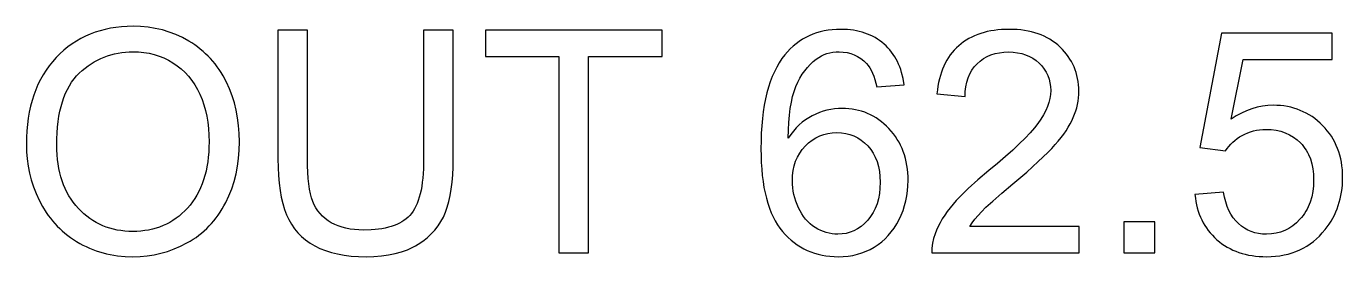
# Paper-space layout '01_三视图' of a CAD drawing. Header units: millimetres. Extents: x 8 to 451, y 8 to 289.
# Drawn here: x 157.86 to 164.14, y 164.45 to 165.55 of the extents above; entities that cross this region are included whole.
import ezdxf

# ---------------------------------------------------------------- set-up
doc = ezdxf.new("R2010")
doc.units = ezdxf.units.MM
doc.layers.add('VISIBLE', color=7, linetype='CONTINUOUS', lineweight=25)

psp = doc.layouts.new('01_三视图')

# ---------------------------------------------------------------- linework, layer by layer
at = {"layer": 'VISIBLE'}
for points in [[(158.2123, 165.5289), (158.1884, 165.5213)], [(158.2369, 165.5354), (158.2123, 165.5289)], [(158.2621, 165.5406), (158.2369, 165.5354)], [(158.2879, 165.5447), (158.2621, 165.5406)], [(158.3144, 165.5477), (158.2879, 165.5447)], [(158.3415, 165.5494), (158.3144, 165.5477)], [(158.3693, 165.55), (158.3415, 165.5494)], [(158.4056, 165.5489), (158.3693, 165.55)], [(158.4411, 165.5456), (158.4056, 165.5489)], [(158.4756, 165.5401), (158.4411, 165.5456)], [(158.5092, 165.5324), (158.4756, 165.5401)], [(158.5419, 165.5225), (158.5092, 165.5324)], [(159.0603, 165.5311), (159.0603, 164.917)], [(159.201, 165.5311), (159.0603, 165.5311)], [(159.201, 164.9177), (159.201, 165.5311)], [(159.7557, 165.5311), (159.7557, 164.9177)], [(159.8964, 165.5311), (159.7557, 165.5311)], [(159.8964, 164.917), (159.8964, 165.5311)], [(160.0508, 165.5311), (160.0508, 165.4057)], [(160.8934, 165.5311), (160.0508, 165.5311)], [(160.8934, 165.4057), (160.8934, 165.5311)], [(161.6663, 165.5279), (161.6477, 165.5236)], [(161.6855, 165.5312), (161.6663, 165.5279)], [(161.7052, 165.5336), (161.6855, 165.5312)], [(161.7254, 165.535), (161.7052, 165.5336)], [(161.7461, 165.5355), (161.7254, 165.535)], [(161.7768, 165.5344), (161.7461, 165.5355)], [(161.806, 165.5311), (161.7768, 165.5344)], [(161.8201, 165.5286), (161.806, 165.5311)], [(161.8339, 165.5256), (161.8201, 165.5286)], [(162.4609, 165.5278), (162.4446, 165.5244)], [(162.4776, 165.5306), (162.4609, 165.5278)], [(162.4949, 165.5327), (162.4776, 165.5306)], [(162.5126, 165.5343), (162.4949, 165.5327)], [(162.5309, 165.5352), (162.5126, 165.5343)], [(162.5496, 165.5355), (162.5309, 165.5352)], [(162.5684, 165.5352), (162.5496, 165.5355)], [(162.5868, 165.5342), (162.5684, 165.5352)], [(162.6047, 165.5325), (162.5868, 165.5342)], [(162.6221, 165.5302), (162.6047, 165.5325)], [(162.639, 165.5272), (162.6221, 165.5302)], [(158.0786, 165.4658), (158.0586, 165.4512)], [(158.0993, 165.4792), (158.0786, 165.4658)], [(158.1206, 165.4915), (158.0993, 165.4792)], [(158.1426, 165.5026), (158.1206, 165.4915)], [(158.1652, 165.5126), (158.1426, 165.5026)], [(158.1884, 165.5213), (158.1652, 165.5126)], [(158.5738, 165.5104), (158.5419, 165.5225)], [(158.6047, 165.4961), (158.5738, 165.5104)], [(158.6347, 165.4797), (158.6047, 165.4961)], [(158.6492, 165.4707), (158.6347, 165.4797)], [(158.6633, 165.4612), (158.6492, 165.4707)], [(161.5326, 165.467), (161.5183, 165.4551)], [(161.5474, 165.4779), (161.5326, 165.467)], [(161.5628, 165.4879), (161.5474, 165.4779)], [(161.5787, 165.497), (161.5628, 165.4879)], [(161.5951, 165.505), (161.5787, 165.497)], [(161.6121, 165.5122), (161.5951, 165.505)], [(161.6297, 165.5184), (161.6121, 165.5122)], [(161.6477, 165.5236), (161.6297, 165.5184)], [(161.8472, 165.522), (161.8339, 165.5256)], [(161.8603, 165.5179), (161.8472, 165.522)], [(161.8729, 165.5132), (161.8603, 165.5179)], [(161.8852, 165.508), (161.8729, 165.5132)], [(161.8972, 165.5023), (161.8852, 165.508)], [(161.9088, 165.4959), (161.8972, 165.5023)], [(161.9201, 165.4891), (161.9088, 165.4959)], [(161.931, 165.4816), (161.9201, 165.4891)], [(161.9415, 165.4737), (161.931, 165.4816)], [(161.9517, 165.4652), (161.9415, 165.4737)], [(161.9615, 165.4562), (161.9517, 165.4652)], [(162.3196, 165.4663), (162.3081, 165.4568)], [(162.3315, 165.4753), (162.3196, 165.4663)], [(162.344, 165.4836), (162.3315, 165.4753)], [(162.3569, 165.4912), (162.344, 165.4836)], [(162.3703, 165.4983), (162.3569, 165.4912)], [(162.3842, 165.5048), (162.3703, 165.4983)], [(162.3986, 165.5106), (162.3842, 165.5048)], [(162.4134, 165.5158), (162.3986, 165.5106)], [(162.4288, 165.5204), (162.4134, 165.5158)], [(162.4446, 165.5244), (162.4288, 165.5204)], [(162.6553, 165.5236), (162.639, 165.5272)], [(162.6712, 165.5193), (162.6553, 165.5236)], [(162.6866, 165.5143), (162.6712, 165.5193)], [(162.7015, 165.5087), (162.6866, 165.5143)], [(162.7159, 165.5024), (162.7015, 165.5087)], [(162.7298, 165.4954), (162.7159, 165.5024)], [(162.7432, 165.4878), (162.7298, 165.4954)], [(162.7561, 165.4795), (162.7432, 165.4878)], [(162.7685, 165.4705), (162.7561, 165.4795)], [(162.7804, 165.4609), (162.7685, 165.4705)], [(163.5611, 165.5166), (163.4581, 164.9706)], [(164.0897, 165.5166), (163.5611, 165.5166)], [(164.0897, 165.3919), (164.0897, 165.5166)], [(158.0205, 165.4184), (158.0024, 165.4003)], [(158.0392, 165.4354), (158.0205, 165.4184)], [(158.0586, 165.4512), (158.0392, 165.4354)], [(158.2152, 165.3964), (158.2311, 165.4033)], [(158.2311, 165.4033), (158.2473, 165.4093)], [(158.2473, 165.4093), (158.2638, 165.4145)], [(158.2638, 165.4145), (158.2807, 165.4189)], [(158.2807, 165.4189), (158.2979, 165.4225)], [(158.2979, 165.4225), (158.3155, 165.4253)], [(158.3155, 165.4253), (158.3333, 165.4273)], [(158.3333, 165.4273), (158.3515, 165.4285)], [(158.3515, 165.4285), (158.37, 165.4289)], [(158.37, 165.4289), (158.396, 165.4281)], [(158.396, 165.4281), (158.4213, 165.4256)], [(158.4213, 165.4256), (158.446, 165.4214)], [(158.446, 165.4214), (158.47, 165.4156)], [(158.47, 165.4156), (158.4934, 165.4081)], [(158.4934, 165.4081), (158.5161, 165.3989)], [(158.677, 165.4513), (158.6633, 165.4612)], [(158.6903, 165.441), (158.677, 165.4513)], [(158.7031, 165.4303), (158.6903, 165.441)], [(158.7154, 165.4191), (158.7031, 165.4303)], [(158.7273, 165.4075), (158.7154, 165.4191)], [(158.7388, 165.3955), (158.7273, 165.4075)], [(160.0508, 165.4057), (160.4011, 165.4057)], [(160.4011, 165.4057), (160.4011, 164.4681)], [(160.5417, 165.4057), (160.8934, 165.4057)], [(160.5417, 164.4681), (160.5417, 165.4057)], [(161.4786, 165.4137), (161.4648, 165.3955)], [(161.4913, 165.4284), (161.4786, 165.4137)], [(161.5045, 165.4422), (161.4913, 165.4284)], [(161.5183, 165.4551), (161.5045, 165.4422)], [(161.6407, 165.4015), (161.6532, 165.4086)], [(161.6532, 165.4086), (161.6662, 165.4146)], [(161.6662, 165.4146), (161.6796, 165.4195)], [(161.6796, 165.4195), (161.6935, 165.4233)], [(161.6935, 165.4233), (161.7079, 165.426)], [(161.7079, 165.426), (161.7228, 165.4276)], [(161.7228, 165.4276), (161.7382, 165.4282)], [(161.7382, 165.4282), (161.7572, 165.4273)], [(161.7572, 165.4273), (161.7754, 165.4247)], [(161.7754, 165.4247), (161.7929, 165.4203)], [(161.7929, 165.4203), (161.8096, 165.4142)], [(161.8096, 165.4142), (161.8255, 165.4064)], [(161.8255, 165.4064), (161.8407, 165.3968)], [(161.9707, 165.4467), (161.9615, 165.4562)], [(161.9795, 165.4369), (161.9707, 165.4467)], [(161.9878, 165.4266), (161.9795, 165.4369)], [(161.9955, 165.416), (161.9878, 165.4266)], [(162.0028, 165.4049), (161.9955, 165.416)], [(162.0095, 165.3933), (162.0028, 165.4049)], [(162.2679, 165.413), (162.2593, 165.4007)], [(162.2771, 165.4248), (162.2679, 165.413)], [(162.2868, 165.436), (162.2771, 165.4248)], [(162.2972, 165.4467), (162.2868, 165.436)], [(162.3081, 165.4568), (162.2972, 165.4467)], [(162.4265, 165.3956), (162.4436, 165.4054)], [(162.4436, 165.4054), (162.4618, 165.4133)], [(162.4618, 165.4133), (162.4813, 165.4195)], [(162.4813, 165.4195), (162.5019, 165.4239)], [(162.5019, 165.4239), (162.5237, 165.4266)], [(162.5237, 165.4266), (162.5467, 165.4275)], [(162.5467, 165.4275), (162.5684, 165.4266)], [(162.5684, 165.4266), (162.5892, 165.4241)], [(162.5892, 165.4241), (162.6088, 165.42)], [(162.6088, 165.42), (162.6274, 165.4141)], [(162.6274, 165.4141), (162.645, 165.4066)], [(162.645, 165.4066), (162.6615, 165.3975)], [(162.7918, 165.4507), (162.7804, 165.4609)], [(162.8026, 165.4399), (162.7918, 165.4507)], [(162.8127, 165.4288), (162.8026, 165.4399)], [(162.8221, 165.4174), (162.8127, 165.4288)], [(162.8308, 165.4057), (162.8221, 165.4174)], [(162.8388, 165.3937), (162.8308, 165.4057)], [(157.9541, 165.3401), (157.9402, 165.3182)], [(157.9691, 165.361), (157.9541, 165.3401)], [(157.9852, 165.3811), (157.9691, 165.361)], [(158.0024, 165.4003), (157.9852, 165.3811)], [(158.1266, 165.3387), (158.1405, 165.3503)], [(158.1405, 165.3503), (158.1548, 165.3612)], [(158.1548, 165.3612), (158.1694, 165.3712)], [(158.1694, 165.3712), (158.1843, 165.3804)], [(158.1843, 165.3804), (158.1996, 165.3888)], [(158.1996, 165.3888), (158.2152, 165.3964)], [(158.5161, 165.3989), (158.5382, 165.3881)], [(158.5382, 165.3881), (158.5596, 165.3756)], [(158.5596, 165.3756), (158.5801, 165.3616)], [(158.5801, 165.3616), (158.5993, 165.3462)], [(158.5993, 165.3462), (158.6173, 165.3295)], [(158.7499, 165.383), (158.7388, 165.3955)], [(158.7605, 165.3701), (158.7499, 165.383)], [(158.7706, 165.3567), (158.7605, 165.3701)], [(158.7804, 165.343), (158.7706, 165.3567)], [(158.7896, 165.3287), (158.7804, 165.343)], [(161.4399, 165.3553), (161.4288, 165.3332)], [(161.4519, 165.3761), (161.4399, 165.3553)], [(161.4648, 165.3955), (161.4519, 165.3761)], [(161.5736, 165.3381), (161.5861, 165.3538)], [(161.5861, 165.3538), (161.5995, 165.3683)], [(161.5995, 165.3683), (161.6137, 165.3815)], [(161.6137, 165.3815), (161.6287, 165.3934)], [(161.6287, 165.3934), (161.6407, 165.4015)], [(161.8407, 165.3968), (161.8551, 165.3854)], [(161.8551, 165.3854), (161.8687, 165.3723)], [(161.8687, 165.3723), (161.8764, 165.363)], [(161.8764, 165.363), (161.8837, 165.3523)], [(161.8837, 165.3523), (161.8906, 165.3403)], [(161.8906, 165.3403), (161.897, 165.327)], [(162.0158, 165.3814), (162.0095, 165.3933)], [(162.0216, 165.3691), (162.0158, 165.3814)], [(162.0268, 165.3563), (162.0216, 165.3691)], [(162.0316, 165.3431), (162.0268, 165.3563)], [(162.0358, 165.3295), (162.0316, 165.3431)], [(162.231, 165.3457), (162.2255, 165.3306)], [(162.2372, 165.3603), (162.231, 165.3457)], [(162.244, 165.3743), (162.2372, 165.3603)], [(162.2514, 165.3878), (162.244, 165.3743)], [(162.2593, 165.4007), (162.2514, 165.3878)], [(162.3613, 165.3224), (162.3711, 165.3399)], [(162.3711, 165.3399), (162.3826, 165.3561)], [(162.3826, 165.3561), (162.3958, 165.3709)], [(162.3958, 165.3709), (162.4106, 165.3842)], [(162.4106, 165.3842), (162.4265, 165.3956)], [(162.6615, 165.3975), (162.6769, 165.3867)], [(162.6769, 165.3867), (162.6913, 165.3742)], [(162.6913, 165.3742), (162.7043, 165.3605)], [(162.7043, 165.3605), (162.7156, 165.346)], [(162.7156, 165.346), (162.7251, 165.3308)], [(162.8461, 165.3813), (162.8388, 165.3937)], [(162.8527, 165.3687), (162.8461, 165.3813)], [(162.8587, 165.3557), (162.8527, 165.3687)], [(162.8639, 165.3424), (162.8587, 165.3557)], [(162.8684, 165.3287), (162.8639, 165.3424)], [(163.6082, 165.1062), (163.6655, 165.3919)], [(163.6655, 165.3919), (164.0897, 165.3919)], [(157.9274, 165.2955), (157.9158, 165.2718)], [(157.9402, 165.3182), (157.9274, 165.2955)], [(158.0658, 165.2664), (158.0764, 165.283)], [(158.0764, 165.283), (158.0877, 165.2985)], [(158.0877, 165.2985), (158.0999, 165.3129)], [(158.0999, 165.3129), (158.113, 165.3263)], [(158.113, 165.3263), (158.1266, 165.3387)], [(158.6173, 165.3295), (158.6339, 165.3114)], [(158.6339, 165.3114), (158.6494, 165.292)], [(158.6494, 165.292), (158.6635, 165.2712)], [(158.7985, 165.3141), (158.7896, 165.3287)], [(158.8149, 165.2835), (158.7985, 165.3141)], [(158.8294, 165.2515), (158.8149, 165.2835)], [(161.4092, 165.2851), (161.4008, 165.259)], [(161.4185, 165.3098), (161.4092, 165.2851)], [(161.4288, 165.3332), (161.4185, 165.3098)], [(161.5315, 165.2621), (161.5408, 165.2831)], [(161.5408, 165.2831), (161.5509, 165.3027)], [(161.5509, 165.3027), (161.5618, 165.321)], [(161.5618, 165.321), (161.5736, 165.3381)], [(161.897, 165.327), (161.9029, 165.3124)], [(161.9029, 165.3124), (161.9084, 165.2965)], [(161.9084, 165.2965), (161.9134, 165.2792)], [(161.9134, 165.2792), (161.918, 165.2607)], [(162.0428, 165.301), (162.0358, 165.3295)], [(162.0478, 165.2708), (162.0428, 165.301)], [(162.2123, 165.2818), (162.2091, 165.2645)], [(162.2161, 165.2986), (162.2123, 165.2818)], [(162.2205, 165.3149), (162.2161, 165.2986)], [(162.2255, 165.3306), (162.2205, 165.3149)], [(162.3424, 165.2616), (162.347, 165.2832)], [(162.347, 165.2832), (162.3532, 165.3035)], [(162.3532, 165.3035), (162.3613, 165.3224)], [(162.7251, 165.3308), (162.7329, 165.3148)], [(162.7329, 165.3148), (162.739, 165.2981)], [(162.739, 165.2981), (162.7433, 165.2806)], [(162.7433, 165.2806), (162.7459, 165.2623)], [(162.8722, 165.3148), (162.8684, 165.3287)], [(162.8754, 165.3006), (162.8722, 165.3148)], [(162.8778, 165.286), (162.8754, 165.3006)], [(162.8796, 165.2711), (162.8778, 165.286)], [(157.8958, 165.2218), (157.8875, 165.1954)], [(157.9052, 165.2472), (157.8958, 165.2218)], [(157.9158, 165.2718), (157.9052, 165.2472)], [(158.0393, 165.2102), (158.0473, 165.23)], [(158.0473, 165.23), (158.0562, 165.2488)], [(158.0562, 165.2488), (158.0658, 165.2664)], [(158.6635, 165.2712), (158.6764, 165.249)], [(158.6764, 165.249), (158.688, 165.2255)], [(158.688, 165.2255), (158.6983, 165.2008)], [(158.842, 165.2185), (158.8294, 165.2515)], [(158.8526, 165.1844), (158.842, 165.2185)], [(161.3932, 165.2317), (161.3865, 165.203)], [(161.4008, 165.259), (161.3932, 165.2317)], [(161.5097, 165.1871), (161.5159, 165.2144)], [(161.5159, 165.2144), (161.5232, 165.2394)], [(161.5232, 165.2394), (161.5315, 165.2621)], [(161.918, 165.2607), (162.0478, 165.2708)], [(162.2064, 165.2465), (162.2044, 165.228)], [(162.2044, 165.228), (162.3386, 165.2143)], [(162.2091, 165.2645), (162.2064, 165.2465)], [(162.3386, 165.2143), (162.3396, 165.2386)], [(162.3396, 165.2386), (162.3424, 165.2616)], [(162.7459, 165.2246), (162.743, 165.2057)], [(162.7459, 165.2623), (162.7468, 165.2433)], [(162.7468, 165.2433), (162.7459, 165.2246)], [(162.8793, 165.2086), (162.8805, 165.2245)], [(162.8806, 165.2559), (162.8796, 165.2711)], [(162.8805, 165.2245), (162.8809, 165.2404)], [(162.8809, 165.2404), (162.8806, 165.2559)], [(157.8802, 165.1682), (157.8741, 165.1401)], [(157.8875, 165.1954), (157.8802, 165.1682)], [(158.0204, 165.1444), (158.0259, 165.1674)], [(158.0259, 165.1674), (158.0322, 165.1893)], [(158.0322, 165.1893), (158.0393, 165.2102)], [(158.6983, 165.2008), (158.7072, 165.175)], [(158.7072, 165.175), (158.7147, 165.1483)], [(158.8614, 165.1493), (158.8526, 165.1844)], [(161.3807, 165.173), (161.3759, 165.1417)], [(161.3865, 165.203), (161.3807, 165.173)], [(161.5004, 165.1257), (161.5045, 165.1575)], [(161.5045, 165.1575), (161.5097, 165.1871)], [(161.6976, 165.1528), (161.6796, 165.149)], [(161.7157, 165.1555), (161.6976, 165.1528)], [(161.7341, 165.1572), (161.7157, 165.1555)], [(161.7527, 165.1577), (161.7341, 165.1572)], [(161.7688, 165.1573), (161.7527, 165.1577)], [(161.7847, 165.1562), (161.7688, 165.1573)], [(161.8003, 165.1543), (161.7847, 165.1562)], [(161.8155, 165.1517), (161.8003, 165.1543)], [(161.8305, 165.1483), (161.8155, 165.1517)], [(162.7316, 165.167), (162.723, 165.1473)], [(162.7382, 165.1865), (162.7316, 165.167)], [(162.743, 165.2057), (162.7382, 165.1865)], [(162.8663, 165.1459), (162.8708, 165.1615)], [(162.8708, 165.1615), (162.8744, 165.1771)], [(162.8744, 165.1771), (162.8773, 165.1928)], [(162.8773, 165.1928), (162.8793, 165.2086)], [(163.7063, 165.1563), (163.6814, 165.1469)], [(163.7316, 165.1636), (163.7063, 165.1563)], [(163.7571, 165.1688), (163.7316, 165.1636)], [(163.783, 165.1719), (163.7571, 165.1688)], [(163.8091, 165.1729), (163.783, 165.1719)], [(163.8263, 165.1726), (163.8091, 165.1729)], [(163.8432, 165.1714), (163.8263, 165.1726)], [(163.8598, 165.1695), (163.8432, 165.1714)], [(163.876, 165.1669), (163.8598, 165.1695)], [(163.8919, 165.1635), (163.876, 165.1669)], [(163.9074, 165.1594), (163.8919, 165.1635)], [(163.9226, 165.1545), (163.9074, 165.1594)], [(163.9374, 165.1488), (163.9226, 165.1545)], [(157.8691, 165.111), (157.8652, 165.0811)], [(157.8741, 165.1401), (157.8691, 165.111)], [(158.0091, 165.0689), (158.012, 165.0951)], [(158.012, 165.0951), (158.0158, 165.1203)], [(158.0158, 165.1203), (158.0204, 165.1444)], [(158.7147, 165.1483), (158.7209, 165.1205)], [(158.7209, 165.1205), (158.7257, 165.0916)], [(158.7257, 165.0916), (158.7291, 165.0617)], [(158.8681, 165.1131), (158.8614, 165.1493)], [(158.873, 165.0758), (158.8681, 165.1131)], [(161.3718, 165.1091), (161.3687, 165.0752)], [(161.3759, 165.1417), (161.3718, 165.1091)], [(161.4954, 165.0551), (161.4974, 165.0915)], [(161.4974, 165.0915), (161.5004, 165.1257)], [(161.5617, 165.0916), (161.5469, 165.0789)], [(161.5771, 165.1032), (161.5617, 165.0916)], [(161.5931, 165.1136), (161.5771, 165.1032)], [(161.6098, 165.1229), (161.5931, 165.1136)], [(161.627, 165.1311), (161.6098, 165.1229)], [(161.6443, 165.1381), (161.627, 165.1311)], [(161.6619, 165.1441), (161.6443, 165.1381)], [(161.6796, 165.149), (161.6619, 165.1441)], [(161.8451, 165.1442), (161.8305, 165.1483)], [(161.8595, 165.1393), (161.8451, 165.1442)], [(161.8735, 165.1337), (161.8595, 165.1393)], [(161.8872, 165.1273), (161.8735, 165.1337)], [(161.9007, 165.1202), (161.8872, 165.1273)], [(161.9138, 165.1123), (161.9007, 165.1202)], [(161.9266, 165.1037), (161.9138, 165.1123)], [(161.9392, 165.0943), (161.9266, 165.1037)], [(161.9514, 165.0842), (161.9392, 165.0943)], [(162.7002, 165.1069), (162.6859, 165.0863)], [(162.7125, 165.1272), (162.7002, 165.1069)], [(162.723, 165.1473), (162.7125, 165.1272)], [(162.8396, 165.0837), (162.8478, 165.0994)], [(162.8478, 165.0994), (162.8548, 165.1149)], [(162.8548, 165.1149), (162.861, 165.1304)], [(162.861, 165.1304), (162.8663, 165.1459)], [(163.6323, 165.1219), (163.6082, 165.1062)], [(163.6567, 165.1354), (163.6323, 165.1219)], [(163.6814, 165.1469), (163.6567, 165.1354)], [(163.952, 165.1424), (163.9374, 165.1488)], [(163.9661, 165.1353), (163.952, 165.1424)], [(163.98, 165.1274), (163.9661, 165.1353)], [(163.9935, 165.1187), (163.98, 165.1274)], [(164.0066, 165.1093), (163.9935, 165.1187)], [(164.0194, 165.0991), (164.0066, 165.1093)], [(164.0319, 165.0882), (164.0194, 165.0991)], [(164.044, 165.0765), (164.0319, 165.0882)], [(157.8625, 165.0502), (157.8608, 165.0185)], [(157.8652, 165.0811), (157.8625, 165.0502)], [(158.0057, 165.0131), (158.007, 165.0415)], [(158.007, 165.0415), (158.0091, 165.0689)], [(158.7291, 165.0617), (158.7312, 165.0308)], [(158.7312, 165.0308), (158.7318, 164.9989)], [(158.8759, 165.0375), (158.873, 165.0758)], [(158.8769, 164.9982), (158.8759, 165.0375)], [(161.3665, 165.04), (161.3652, 165.0034)], [(161.3687, 165.0752), (161.3665, 165.04)], [(161.4945, 165.0163), (161.4954, 165.0551)], [(161.5066, 165.0337), (161.4945, 165.0163)], [(161.5194, 165.0499), (161.5066, 165.0337)], [(161.5328, 165.065), (161.5194, 165.0499)], [(161.5469, 165.0789), (161.5328, 165.065)], [(161.6265, 165.0176), (161.6448, 165.0266)], [(161.6448, 165.0266), (161.664, 165.0335)], [(161.664, 165.0335), (161.684, 165.0385)], [(161.684, 165.0385), (161.7049, 165.0414)], [(161.7049, 165.0414), (161.7266, 165.0424)], [(161.7266, 165.0424), (161.7484, 165.0414)], [(161.7484, 165.0414), (161.7693, 165.0385)], [(161.7693, 165.0385), (161.7892, 165.0335)], [(161.7892, 165.0335), (161.8081, 165.0266)], [(161.8081, 165.0266), (161.8262, 165.0176)], [(161.9633, 165.0733), (161.9514, 165.0842)], [(161.9749, 165.0616), (161.9633, 165.0733)], [(161.986, 165.0494), (161.9749, 165.0616)], [(161.9964, 165.0367), (161.986, 165.0494)], [(162.0061, 165.0236), (161.9964, 165.0367)], [(162.6484, 165.0411), (162.6244, 165.0157)], [(162.6689, 165.0646), (162.6484, 165.0411)], [(162.6859, 165.0863), (162.6689, 165.0646)], [(162.7963, 165.0188), (162.8088, 165.0353)], [(162.8088, 165.0353), (162.8201, 165.0517)], [(162.8201, 165.0517), (162.8304, 165.0678)], [(162.8304, 165.0678), (162.8396, 165.0837)], [(163.6481, 165.0216), (163.6604, 165.029)], [(163.6604, 165.029), (163.6733, 165.0357)], [(163.6733, 165.0357), (163.6866, 165.0415)], [(163.6866, 165.0415), (163.7003, 165.0465)], [(163.7003, 165.0465), (163.7143, 165.0505)], [(163.7143, 165.0505), (163.7287, 165.0536)], [(163.7287, 165.0536), (163.7435, 165.0559)], [(163.7435, 165.0559), (163.7587, 165.0572)], [(163.7587, 165.0572), (163.7743, 165.0576)], [(163.7743, 165.0576), (163.7991, 165.0566)], [(163.7991, 165.0566), (163.8226, 165.0536)], [(163.8226, 165.0536), (163.845, 165.0486)], [(163.845, 165.0486), (163.8661, 165.0415)], [(163.8661, 165.0415), (163.886, 165.0324)], [(163.886, 165.0324), (163.9047, 165.0213)], [(164.0556, 165.0642), (164.044, 165.0765)], [(164.0665, 165.0515), (164.0556, 165.0642)], [(164.0766, 165.0384), (164.0665, 165.0515)], [(164.0859, 165.0248), (164.0766, 165.0384)], [(157.8608, 165.0185), (157.8603, 164.9859)], [(157.8603, 164.9859), (157.8612, 164.9511)], [(158.0053, 164.9837), (158.0057, 165.0131)], [(158.0057, 164.96), (158.0053, 164.9837)], [(158.7314, 164.9736), (158.7302, 164.9491)], [(158.7318, 164.9989), (158.7314, 164.9736)], [(158.8758, 164.9583), (158.8769, 164.9982)], [(161.3652, 165.0034), (161.3647, 164.9656)], [(161.3647, 164.9656), (161.3651, 164.9317)], [(161.5495, 164.9448), (161.562, 164.9625)], [(161.562, 164.9625), (161.5765, 164.979)], [(161.5765, 164.979), (161.5923, 164.9938)], [(161.5923, 164.9938), (161.609, 165.0067)], [(161.609, 165.0067), (161.6265, 165.0176)], [(161.8262, 165.0176), (161.8432, 165.0067)], [(161.8432, 165.0067), (161.8593, 164.9938)], [(161.8593, 164.9938), (161.8745, 164.979)], [(161.8745, 164.979), (161.8883, 164.9624)], [(162.015, 165.0101), (162.0061, 165.0236)], [(162.0233, 164.9961), (162.015, 165.0101)], [(162.0308, 164.9817), (162.0233, 164.9961)], [(162.0376, 164.9668), (162.0308, 164.9817)], [(162.0437, 164.9515), (162.0376, 164.9668)], [(162.5969, 164.9885), (162.5659, 164.9594)], [(162.6244, 165.0157), (162.5969, 164.9885)], [(162.7329, 164.9479), (162.7518, 164.9673)], [(162.7518, 164.9673), (162.7682, 164.9851)], [(162.7682, 164.9851), (162.7828, 165.0021)], [(162.7828, 165.0021), (162.7963, 165.0188)], [(163.4581, 164.9706), (163.5807, 164.9547)], [(163.5807, 164.9547), (163.5883, 164.9658)], [(163.5883, 164.9658), (163.5965, 164.9765)], [(163.5965, 164.9765), (163.6055, 164.9865)], [(163.6055, 164.9865), (163.6151, 164.9961)], [(163.6151, 164.9961), (163.6254, 165.0051)], [(163.6254, 165.0051), (163.6364, 165.0136)], [(163.6364, 165.0136), (163.6481, 165.0216)], [(163.9047, 165.0213), (163.9222, 165.0082)], [(163.9222, 165.0082), (163.9385, 164.9931)], [(163.9385, 164.9931), (163.9461, 164.9849)], [(163.9461, 164.9849), (163.9532, 164.9762)], [(163.9532, 164.9762), (163.9598, 164.9673)], [(163.9598, 164.9673), (163.966, 164.9579)], [(164.0945, 165.0108), (164.0859, 165.0248)], [(164.1024, 164.9964), (164.0945, 165.0108)], [(164.1095, 164.9816), (164.1024, 164.9964)], [(164.1158, 164.9663), (164.1095, 164.9816)], [(164.1214, 164.9506), (164.1158, 164.9663)], [(157.8612, 164.9511), (157.8641, 164.9168)], [(157.8641, 164.9168), (157.8688, 164.8829)], [(158.0069, 164.9369), (158.0057, 164.96)], [(158.0089, 164.9145), (158.0069, 164.9369)], [(158.0117, 164.8927), (158.0089, 164.9145)], [(158.7254, 164.9022), (158.7218, 164.8798)], [(158.7282, 164.9252), (158.7254, 164.9022)], [(158.7302, 164.9491), (158.7282, 164.9252)], [(158.8677, 164.8817), (158.8728, 164.9195)], [(158.8728, 164.9195), (158.8758, 164.9583)], [(159.0603, 164.917), (159.061, 164.8759)], [(159.2014, 164.8842), (159.201, 164.9177)], [(159.7557, 164.9177), (159.7547, 164.8697)], [(159.8958, 164.8779), (159.8964, 164.917)], [(161.3651, 164.9317), (161.3663, 164.8991)], [(161.5235, 164.8842), (161.5302, 164.9056)], [(161.5302, 164.9056), (161.5389, 164.9258)], [(161.5389, 164.9258), (161.5495, 164.9448)], [(161.8883, 164.9624), (161.9002, 164.9443)], [(161.9002, 164.9443), (161.9103, 164.9248)], [(161.9103, 164.9248), (161.9185, 164.9038)], [(161.9185, 164.9038), (161.925, 164.8814)], [(162.0491, 164.9358), (162.0437, 164.9515)], [(162.0537, 164.9196), (162.0491, 164.9358)], [(162.0577, 164.903), (162.0537, 164.9196)], [(162.0609, 164.8859), (162.0577, 164.903)], [(162.5313, 164.9285), (162.4933, 164.8957)], [(162.5659, 164.9594), (162.5313, 164.9285)], [(162.6323, 164.8543), (162.6876, 164.9043)], [(162.6876, 164.9043), (162.7329, 164.9479)], [(163.966, 164.9579), (163.9716, 164.9482)], [(163.9716, 164.9482), (163.9768, 164.9381)], [(163.9768, 164.9381), (163.9856, 164.9168)], [(163.9856, 164.9168), (163.9924, 164.894)], [(164.1263, 164.9344), (164.1214, 164.9506)], [(164.1304, 164.9178), (164.1263, 164.9344)], [(164.1338, 164.9008), (164.1304, 164.9178)], [(164.1364, 164.8834), (164.1338, 164.9008)], [(157.8688, 164.8829), (157.8755, 164.8495)], [(157.8755, 164.8495), (157.884, 164.8166)], [(158.0154, 164.8716), (158.0117, 164.8927)], [(158.0198, 164.851), (158.0154, 164.8716)], [(158.0251, 164.8312), (158.0198, 164.851)], [(158.7122, 164.8373), (158.7062, 164.8171)], [(158.7174, 164.8582), (158.7122, 164.8373)], [(158.7218, 164.8798), (158.7174, 164.8582)], [(158.8514, 164.8094), (158.8605, 164.845)], [(158.8605, 164.845), (158.8677, 164.8817)], [(159.061, 164.8759), (159.0629, 164.837)], [(159.0629, 164.837), (159.066, 164.8003)], [(159.2026, 164.853), (159.2014, 164.8842)], [(159.2046, 164.8241), (159.2026, 164.853)], [(159.7547, 164.8697), (159.7516, 164.8257)], [(159.8913, 164.8061), (159.8941, 164.841)], [(159.8941, 164.841), (159.8958, 164.8779)], [(161.3663, 164.8991), (161.3684, 164.8677)], [(161.3684, 164.8677), (161.3712, 164.8375)], [(161.3712, 164.8375), (161.3748, 164.8085)], [(161.5148, 164.8126), (161.5158, 164.8377)], [(161.5158, 164.8377), (161.5187, 164.8616)], [(161.5187, 164.8616), (161.5235, 164.8842)], [(161.925, 164.8814), (161.9296, 164.8575)], [(161.9296, 164.8575), (161.9323, 164.8321)], [(162.0634, 164.8684), (162.0609, 164.8859)], [(162.0652, 164.8505), (162.0634, 164.8684)], [(162.0663, 164.8321), (162.0652, 164.8505)], [(162.4517, 164.8611), (162.3991, 164.8168)], [(162.4933, 164.8957), (162.4517, 164.8611)], [(162.567, 164.7981), (162.6323, 164.8543)], [(163.9924, 164.894), (163.9973, 164.8698)], [(163.9973, 164.8698), (164.0003, 164.8441)], [(164.0003, 164.8441), (164.0013, 164.8169)], [(164.1383, 164.8655), (164.1364, 164.8834)], [(164.1394, 164.8472), (164.1383, 164.8655)], [(164.1397, 164.8285), (164.1394, 164.8472)], [(157.884, 164.8166), (157.8945, 164.7841)], [(157.8945, 164.7841), (157.9069, 164.7521)], [(158.0311, 164.8119), (158.0251, 164.8312)], [(158.038, 164.7933), (158.0311, 164.8119)], [(158.0456, 164.7754), (158.038, 164.7933)], [(158.0541, 164.758), (158.0456, 164.7754)], [(158.6918, 164.7789), (158.6833, 164.761)], [(158.6994, 164.7977), (158.6918, 164.7789)], [(158.7062, 164.8171), (158.6994, 164.7977)], [(158.8269, 164.7413), (158.8402, 164.7748)], [(158.8402, 164.7748), (158.8514, 164.8094)], [(159.066, 164.8003), (159.0705, 164.7659)], [(159.2074, 164.7974), (159.2046, 164.8241)], [(159.211, 164.773), (159.2074, 164.7974)], [(159.7464, 164.7859), (159.7431, 164.7674)], [(159.7493, 164.8053), (159.7464, 164.7859)], [(159.7516, 164.8257), (159.7493, 164.8053)], [(159.8873, 164.7732), (159.8913, 164.8061)], [(161.3748, 164.8085), (161.3792, 164.7808)], [(161.3792, 164.7808), (161.3844, 164.7542)], [(161.5153, 164.7958), (161.5148, 164.8126)], [(161.5166, 164.7792), (161.5153, 164.7958)], [(161.5189, 164.7628), (161.5166, 164.7792)], [(161.9323, 164.7774), (161.9295, 164.751)], [(161.9323, 164.8321), (161.9332, 164.8053)], [(161.9332, 164.8053), (161.9323, 164.7774)], [(162.0639, 164.7641), (162.066, 164.7885)], [(162.066, 164.7885), (162.0666, 164.8133)], [(162.0666, 164.8133), (162.0663, 164.8321)], [(162.3532, 164.7752), (162.3326, 164.7554)], [(162.3991, 164.8168), (162.3532, 164.7752)], [(162.5135, 164.7527), (162.567, 164.7981)], [(164.0002, 164.7883), (163.9972, 164.7611)], [(164.0013, 164.8169), (164.0002, 164.7883)], [(164.1345, 164.7588), (164.1368, 164.7758)], [(164.1368, 164.7758), (164.1384, 164.793)], [(164.1384, 164.793), (164.1394, 164.8106)], [(164.1394, 164.8106), (164.1397, 164.8285)], [(157.9069, 164.7521), (157.9212, 164.7205)], [(157.9212, 164.7205), (157.9373, 164.6899)], [(158.0634, 164.7413), (158.0541, 164.758)], [(158.0735, 164.7253), (158.0634, 164.7413)], [(158.0844, 164.7099), (158.0735, 164.7253)], [(158.6533, 164.7114), (158.6417, 164.6964)], [(158.6641, 164.7272), (158.6533, 164.7114)], [(158.6741, 164.7437), (158.6641, 164.7272)], [(158.6833, 164.761), (158.6741, 164.7437)], [(158.8116, 164.7089), (158.8269, 164.7413)], [(159.0705, 164.7659), (159.0762, 164.7337)], [(159.0762, 164.7337), (159.0832, 164.7037)], [(159.2155, 164.7509), (159.211, 164.773)], [(159.2207, 164.7311), (159.2155, 164.7509)], [(159.2267, 164.7136), (159.2207, 164.7311)], [(159.2337, 164.6976), (159.2267, 164.7136)], [(159.7299, 164.7182), (159.7245, 164.7039)], [(159.7348, 164.7336), (159.7299, 164.7182)], [(159.7392, 164.75), (159.7348, 164.7336)], [(159.7431, 164.7674), (159.7392, 164.75)], [(159.8686, 164.6871), (159.876, 164.7137)], [(159.876, 164.7137), (159.8822, 164.7424)], [(159.8822, 164.7424), (159.8873, 164.7732)], [(161.3844, 164.7542), (161.3905, 164.7289)], [(161.3905, 164.7289), (161.3973, 164.7048)], [(161.522, 164.7466), (161.5189, 164.7628)], [(161.526, 164.7305), (161.522, 164.7466)], [(161.5309, 164.7147), (161.526, 164.7305)], [(161.5368, 164.699), (161.5309, 164.7147)], [(161.9249, 164.7261), (161.9184, 164.7027)], [(161.9295, 164.751), (161.9249, 164.7261)], [(162.0498, 164.6937), (162.0559, 164.7168)], [(162.0559, 164.7168), (162.0606, 164.7402)], [(162.0606, 164.7402), (162.0639, 164.7641)], [(162.2965, 164.7179), (162.2809, 164.7002)], [(162.3138, 164.7363), (162.2965, 164.7179)], [(162.3326, 164.7554), (162.3138, 164.7363)], [(162.4381, 164.6858), (162.4705, 164.7153)], [(162.4705, 164.7153), (162.5135, 164.7527)], [(163.572, 164.7582), (163.4349, 164.7466)], [(163.4349, 164.7466), (163.4369, 164.73)], [(163.4369, 164.73), (163.4394, 164.7139)], [(163.4394, 164.7139), (163.4426, 164.6981)], [(163.5764, 164.7339), (163.572, 164.7582)], [(163.5821, 164.7112), (163.5764, 164.7339)], [(163.9921, 164.7353), (163.9849, 164.711)], [(163.9972, 164.7611), (163.9921, 164.7353)], [(164.1236, 164.7097), (164.1279, 164.7258)], [(164.1279, 164.7258), (164.1315, 164.7421)], [(164.1315, 164.7421), (164.1345, 164.7588)], [(157.9373, 164.6899), (157.9552, 164.6611)], [(157.9552, 164.6611), (157.9648, 164.6472)], [(158.0961, 164.6951), (158.0844, 164.7099)], [(158.1086, 164.6809), (158.0961, 164.6951)], [(158.1217, 164.6676), (158.1086, 164.6809)], [(158.1353, 164.655), (158.1217, 164.6676)], [(158.1492, 164.6434), (158.1353, 164.655)], [(158.6027, 164.6559), (158.5888, 164.6441)], [(158.6162, 164.6685), (158.6027, 164.6559)], [(158.6292, 164.682), (158.6162, 164.6685)], [(158.6417, 164.6964), (158.6292, 164.682)], [(158.7655, 164.6352), (158.7756, 164.6489)], [(158.7756, 164.6489), (158.7852, 164.6632)], [(158.7852, 164.6632), (158.7944, 164.6779)], [(158.7944, 164.6779), (158.8032, 164.6932)], [(158.8032, 164.6932), (158.8116, 164.7089)], [(159.0832, 164.7037), (159.0914, 164.676)], [(159.0914, 164.676), (159.1009, 164.6505)], [(159.1009, 164.6505), (159.1119, 164.6268)], [(159.2419, 164.6826), (159.2337, 164.6976)], [(159.2512, 164.6686), (159.2419, 164.6826)], [(159.2617, 164.6555), (159.2512, 164.6686)], [(159.2734, 164.6433), (159.2617, 164.6555)], [(159.6977, 164.6565), (159.6897, 164.6472)], [(159.7052, 164.6668), (159.6977, 164.6565)], [(159.7121, 164.6782), (159.7052, 164.6668)], [(159.7186, 164.6905), (159.7121, 164.6782)], [(159.7245, 164.7039), (159.7186, 164.6905)], [(159.8501, 164.6394), (159.8601, 164.6625)], [(159.8601, 164.6625), (159.8686, 164.6871)], [(161.3973, 164.7048), (161.405, 164.6819)], [(161.405, 164.6819), (161.4134, 164.6602)], [(161.4134, 164.6602), (161.4227, 164.6397)], [(161.5435, 164.6835), (161.5368, 164.699)], [(161.551, 164.6685), (161.5435, 164.6835)], [(161.5592, 164.6545), (161.551, 164.6685)], [(161.5682, 164.6414), (161.5592, 164.6545)], [(161.8998, 164.6604), (161.8877, 164.6415)], [(161.91, 164.6808), (161.8998, 164.6604)], [(161.9184, 164.7027), (161.91, 164.6808)], [(162.0235, 164.6273), (162.0336, 164.649)], [(162.0336, 164.649), (162.0424, 164.6711)], [(162.0424, 164.6711), (162.0498, 164.6937)], [(162.2534, 164.6652), (162.2411, 164.6477)], [(162.2666, 164.6827), (162.2534, 164.6652)], [(162.2809, 164.7002), (162.2666, 164.6827)], [(162.4002, 164.6467), (162.4162, 164.6643)], [(162.4162, 164.6643), (162.4381, 164.6858)], [(163.4426, 164.6981), (163.4464, 164.6828)], [(163.4464, 164.6828), (163.4508, 164.6679)], [(163.4508, 164.6679), (163.4558, 164.6534)], [(163.4558, 164.6534), (163.4614, 164.6393)], [(163.5891, 164.6901), (163.5821, 164.7112)], [(163.5973, 164.6705), (163.5891, 164.6901)], [(163.6067, 164.6525), (163.5973, 164.6705)], [(163.6175, 164.636), (163.6067, 164.6525)], [(163.9582, 164.6567), (163.9513, 164.6469)], [(163.9645, 164.6668), (163.9582, 164.6567)], [(163.9704, 164.6773), (163.9645, 164.6668)], [(163.9758, 164.6882), (163.9704, 164.6773)], [(163.9806, 164.6994), (163.9758, 164.6882)], [(163.9849, 164.711), (163.9806, 164.6994)], [(164.0924, 164.6341), (164.1, 164.6486)], [(164.1, 164.6486), (164.1069, 164.6634)], [(164.1069, 164.6634), (164.1131, 164.6786)], [(164.1131, 164.6786), (164.1187, 164.694)], [(164.1187, 164.694), (164.1236, 164.7097)], [(157.9648, 164.6472), (157.9749, 164.6338)], [(157.9749, 164.6338), (157.9854, 164.6208)], [(157.9854, 164.6208), (157.9964, 164.6083)], [(157.9964, 164.6083), (158.0078, 164.5961)], [(158.0078, 164.5961), (158.0197, 164.5843)], [(158.1636, 164.6326), (158.1492, 164.6434)], [(158.1783, 164.6226), (158.1636, 164.6326)], [(158.1935, 164.6136), (158.1783, 164.6226)], [(158.2091, 164.6054), (158.1935, 164.6136)], [(158.2251, 164.598), (158.2091, 164.6054)], [(158.2415, 164.5915), (158.2251, 164.598)], [(158.2583, 164.5859), (158.2415, 164.5915)], [(158.2755, 164.5812), (158.2583, 164.5859)], [(158.479, 164.5861), (158.4616, 164.5813)], [(158.496, 164.5917), (158.479, 164.5861)], [(158.5126, 164.5983), (158.496, 164.5917)], [(158.5287, 164.6057), (158.5126, 164.5983)], [(158.5444, 164.614), (158.5287, 164.6057)], [(158.5596, 164.6231), (158.5444, 164.614)], [(158.5744, 164.6332), (158.5596, 164.6231)], [(158.5888, 164.6441), (158.5744, 164.6332)], [(158.721, 164.5849), (158.7327, 164.5967)], [(158.7327, 164.5967), (158.7441, 164.6091)], [(158.7441, 164.6091), (158.755, 164.6219)], [(158.755, 164.6219), (158.7655, 164.6352)], [(159.1119, 164.6268), (159.1246, 164.6046)], [(159.1246, 164.6046), (159.139, 164.5838)], [(159.2861, 164.6321), (159.2734, 164.6433)], [(159.3001, 164.6218), (159.2861, 164.6321)], [(159.3152, 164.6124), (159.3001, 164.6218)], [(159.3313, 164.6041), (159.3152, 164.6124)], [(159.3483, 164.5969), (159.3313, 164.6041)], [(159.3662, 164.5908), (159.3483, 164.5969)], [(159.3849, 164.5858), (159.3662, 164.5908)], [(159.4045, 164.5819), (159.3849, 164.5858)], [(159.5724, 164.5868), (159.5568, 164.5838)], [(159.5873, 164.5904), (159.5724, 164.5868)], [(159.6014, 164.5945), (159.5873, 164.5904)], [(159.6149, 164.5991), (159.6014, 164.5945)], [(159.6277, 164.6044), (159.6149, 164.5991)], [(159.6398, 164.6101), (159.6277, 164.6044)], [(159.6511, 164.6165), (159.6398, 164.6101)], [(159.6618, 164.6233), (159.6511, 164.6165)], [(159.6718, 164.6307), (159.6618, 164.6233)], [(159.6811, 164.6387), (159.6718, 164.6307)], [(159.6897, 164.6472), (159.6811, 164.6387)], [(159.8093, 164.577), (159.8247, 164.5967)], [(159.8247, 164.5967), (159.8383, 164.6175)], [(159.8383, 164.6175), (159.8501, 164.6394)], [(161.4227, 164.6397), (161.4327, 164.6205)], [(161.4327, 164.6205), (161.4436, 164.6024)], [(161.4436, 164.6024), (161.4552, 164.5856)], [(161.5778, 164.6292), (161.5682, 164.6414)], [(161.5882, 164.6179), (161.5778, 164.6292)], [(161.5993, 164.6076), (161.5882, 164.6179)], [(161.6111, 164.5981), (161.5993, 164.6076)], [(161.6236, 164.5896), (161.6111, 164.5981)], [(161.6365, 164.582), (161.6236, 164.5896)], [(161.8426, 164.5948), (161.8259, 164.5834)], [(161.8585, 164.6084), (161.8426, 164.5948)], [(161.8738, 164.624), (161.8585, 164.6084)], [(161.8877, 164.6415), (161.8738, 164.624)], [(161.9866, 164.5685), (161.9999, 164.5868)], [(161.9999, 164.5868), (162.0122, 164.6064)], [(162.0122, 164.6064), (162.0235, 164.6273)], [(162.2104, 164.5945), (162.2022, 164.5767)], [(162.2196, 164.6123), (162.2104, 164.5945)], [(162.2299, 164.63), (162.2196, 164.6123)], [(162.2411, 164.6477), (162.2299, 164.63)], [(162.361, 164.5936), (162.3726, 164.6113)], [(162.8824, 164.5936), (162.361, 164.5936)], [(162.3726, 164.6113), (162.3857, 164.629)], [(162.3857, 164.629), (162.4002, 164.6467)], [(162.8824, 164.4681), (162.8824, 164.5936)], [(163.0956, 164.6168), (163.0956, 164.4681)], [(163.2442, 164.6168), (163.0956, 164.6168)], [(163.2442, 164.4681), (163.2442, 164.6168)], [(163.4614, 164.6393), (163.4677, 164.6257)], [(163.4677, 164.6257), (163.4745, 164.6124)], [(163.4745, 164.6124), (163.482, 164.5996)], [(163.482, 164.5996), (163.4901, 164.5871)], [(163.4901, 164.5871), (163.4988, 164.5751)], [(163.6294, 164.6211), (163.6175, 164.636)], [(163.6427, 164.6077), (163.6294, 164.6211)], [(163.6569, 164.5959), (163.6427, 164.6077)], [(163.6718, 164.5857), (163.6569, 164.5959)], [(163.9015, 164.5973), (163.883, 164.5851)], [(163.9192, 164.6117), (163.9015, 164.5973)], [(163.936, 164.6284), (163.9192, 164.6117)], [(163.9439, 164.6374), (163.936, 164.6284)], [(163.9513, 164.6469), (163.9439, 164.6374)], [(164.0556, 164.5791), (164.0658, 164.5924)], [(164.0658, 164.5924), (164.0754, 164.606)], [(164.0754, 164.606), (164.0842, 164.6199)], [(164.0842, 164.6199), (164.0924, 164.6341)], [(158.0197, 164.5843), (158.032, 164.573)], [(158.032, 164.573), (158.0447, 164.5621)], [(158.0447, 164.5621), (158.058, 164.5516)], [(158.058, 164.5516), (158.0716, 164.5415)], [(158.0716, 164.5415), (158.1003, 164.5225)], [(158.2932, 164.5773), (158.2755, 164.5812)], [(158.3112, 164.5743), (158.2932, 164.5773)], [(158.3297, 164.5721), (158.3112, 164.5743)], [(158.3485, 164.5708), (158.3297, 164.5721)], [(158.3678, 164.5704), (158.3485, 164.5708)], [(158.3875, 164.5708), (158.3678, 164.5704)], [(158.4067, 164.5721), (158.3875, 164.5708)], [(158.4254, 164.5743), (158.4067, 164.5721)], [(158.4437, 164.5773), (158.4254, 164.5743)], [(158.4616, 164.5813), (158.4437, 164.5773)], [(158.6267, 164.5156), (158.6414, 164.5241)], [(158.6414, 164.5241), (158.6558, 164.533)], [(158.6558, 164.533), (158.6697, 164.5424)], [(158.6697, 164.5424), (158.6831, 164.5523)], [(158.6831, 164.5523), (158.6962, 164.5627)], [(158.6962, 164.5627), (158.7088, 164.5736)], [(158.7088, 164.5736), (158.721, 164.5849)], [(159.139, 164.5838), (159.1551, 164.5645)], [(159.1551, 164.5645), (159.1729, 164.5466)], [(159.1729, 164.5466), (159.1924, 164.5301)], [(159.1924, 164.5301), (159.2136, 164.5151)], [(159.425, 164.5791), (159.4045, 164.5819)], [(159.4463, 164.5775), (159.425, 164.5791)], [(159.4686, 164.5769), (159.4463, 164.5775)], [(159.506, 164.578), (159.4686, 164.5769)], [(159.5236, 164.5794), (159.506, 164.578)], [(159.5406, 164.5813), (159.5236, 164.5794)], [(159.5568, 164.5838), (159.5406, 164.5813)], [(159.7292, 164.5091), (159.752, 164.5244)], [(159.752, 164.5244), (159.7729, 164.5408)], [(159.7729, 164.5408), (159.792, 164.5584)], [(159.792, 164.5584), (159.8093, 164.577)], [(161.4552, 164.5856), (161.4677, 164.57)], [(161.4677, 164.57), (161.4808, 164.5555)], [(161.4808, 164.5555), (161.4944, 164.5419)], [(161.4944, 164.5419), (161.5084, 164.5292)], [(161.5084, 164.5292), (161.5229, 164.5175)], [(161.6497, 164.5755), (161.6365, 164.582)], [(161.6629, 164.5699), (161.6497, 164.5755)], [(161.6764, 164.5654), (161.6629, 164.5699)], [(161.6899, 164.5619), (161.6764, 164.5654)], [(161.7037, 164.5593), (161.6899, 164.5619)], [(161.7176, 164.5578), (161.7037, 164.5593)], [(161.7316, 164.5573), (161.7176, 164.5578)], [(161.7519, 164.5584), (161.7316, 164.5573)], [(161.7715, 164.5615), (161.7519, 164.5584)], [(161.7904, 164.5667), (161.7715, 164.5615)], [(161.8085, 164.574), (161.7904, 164.5667)], [(161.8259, 164.5834), (161.8085, 164.574)], [(161.9406, 164.521), (161.957, 164.5356)], [(161.957, 164.5356), (161.9723, 164.5514)], [(161.9723, 164.5514), (161.9866, 164.5685)], [(162.1878, 164.5368), (162.1828, 164.5144)], [(162.195, 164.5588), (162.1878, 164.5368)], [(162.2022, 164.5767), (162.195, 164.5588)], [(163.4988, 164.5751), (163.5081, 164.5635)], [(163.5081, 164.5635), (163.518, 164.5523)], [(163.518, 164.5523), (163.5286, 164.5416)], [(163.5286, 164.5416), (163.5397, 164.5312)], [(163.5397, 164.5312), (163.5514, 164.5214)], [(163.6875, 164.577), (163.6718, 164.5857)], [(163.7039, 164.5699), (163.6875, 164.577)], [(163.7209, 164.5644), (163.7039, 164.5699)], [(163.7387, 164.5605), (163.7209, 164.5644)], [(163.7572, 164.5581), (163.7387, 164.5605)], [(163.7765, 164.5573), (163.7572, 164.5581)], [(163.7996, 164.5584), (163.7765, 164.5573)], [(163.8218, 164.5618), (163.7996, 164.5584)], [(163.8431, 164.5673), (163.8218, 164.5618)], [(163.8635, 164.5751), (163.8431, 164.5673)], [(163.883, 164.5851), (163.8635, 164.5751)], [(163.9998, 164.5226), (164.0147, 164.5352)], [(164.0147, 164.5352), (164.0289, 164.5488)], [(164.0289, 164.5488), (164.0426, 164.5634)], [(164.0426, 164.5634), (164.0556, 164.5791)], [(158.1003, 164.5225), (158.1152, 164.5137)], [(158.1152, 164.5137), (158.1303, 164.5055)], [(158.1303, 164.5055), (158.1457, 164.4979)], [(158.1457, 164.4979), (158.1614, 164.4908)], [(158.1614, 164.4908), (158.1773, 164.4843)], [(158.1773, 164.4843), (158.1934, 164.4783)], [(158.1934, 164.4783), (158.2098, 164.4729)], [(158.2098, 164.4729), (158.2264, 164.4681)], [(158.2264, 164.4681), (158.2433, 164.4639)], [(158.2433, 164.4639), (158.2605, 164.4602)], [(158.2605, 164.4602), (158.2955, 164.4545)], [(158.4698, 164.4592), (158.5023, 164.4664)], [(158.5023, 164.4664), (158.5343, 164.4756)], [(158.5343, 164.4756), (158.5657, 164.4869)], [(158.5657, 164.4869), (158.5965, 164.5002)], [(158.5965, 164.5002), (158.6267, 164.5156)], [(159.2136, 164.5151), (159.2365, 164.5015)], [(159.2365, 164.5015), (159.2611, 164.4894)], [(159.2611, 164.4894), (159.2874, 164.479)], [(159.2874, 164.479), (159.3154, 164.4701)], [(159.3154, 164.4701), (159.3451, 164.4629)], [(159.3451, 164.4629), (159.3765, 164.4572)], [(159.5879, 164.4583), (159.6198, 164.4648)], [(159.6198, 164.4648), (159.65, 164.4731)], [(159.65, 164.4731), (159.6782, 164.4832)], [(159.6782, 164.4832), (159.6917, 164.489)], [(159.6917, 164.489), (159.7047, 164.4952)], [(159.7047, 164.4952), (159.7172, 164.5019)], [(159.7172, 164.5019), (159.7292, 164.5091)], [(160.4011, 164.4681), (160.5417, 164.4681)], [(161.5229, 164.5175), (161.5379, 164.5067)], [(161.5379, 164.5067), (161.5534, 164.4969)], [(161.5534, 164.4969), (161.5693, 164.488)], [(161.5693, 164.488), (161.5857, 164.48)], [(161.5857, 164.48), (161.6026, 164.473)], [(161.6026, 164.473), (161.6199, 164.4669)], [(161.6199, 164.4669), (161.6377, 164.4617)], [(161.6377, 164.4617), (161.656, 164.4575)], [(161.8027, 164.4564), (161.8245, 164.4614)], [(161.8245, 164.4614), (161.8455, 164.4678)], [(161.8455, 164.4678), (161.866, 164.4757)], [(161.866, 164.4757), (161.8858, 164.485)], [(161.8858, 164.485), (161.9049, 164.4957)], [(161.9049, 164.4957), (161.9233, 164.5077)], [(161.9233, 164.5077), (161.9406, 164.521)], [(162.1802, 164.4915), (162.1798, 164.4681)], [(162.1798, 164.4681), (162.8824, 164.4681)], [(162.1828, 164.5144), (162.1802, 164.4915)], [(163.0956, 164.4681), (163.2442, 164.4681)], [(163.5514, 164.5214), (163.5635, 164.5122)], [(163.5635, 164.5122), (163.576, 164.5036)], [(163.576, 164.5036), (163.5889, 164.4957)], [(163.5889, 164.4957), (163.6023, 164.4884)], [(163.6023, 164.4884), (163.616, 164.4817)], [(163.616, 164.4817), (163.6302, 164.4757)], [(163.6302, 164.4757), (163.6448, 164.4703)], [(163.6448, 164.4703), (163.6598, 164.4655)], [(163.6598, 164.4655), (163.6752, 164.4614)], [(163.6752, 164.4614), (163.691, 164.4579)], [(163.8603, 164.4581), (163.8798, 164.4626)], [(163.8798, 164.4626), (163.8987, 164.4682)], [(163.8987, 164.4682), (163.917, 164.4747)], [(163.917, 164.4747), (163.9347, 164.4823)], [(163.9347, 164.4823), (163.9519, 164.4908)], [(163.9519, 164.4908), (163.9685, 164.5004)], [(163.9685, 164.5004), (163.9844, 164.511)], [(163.9844, 164.511), (163.9998, 164.5226)], [(158.2955, 164.4545), (158.3315, 164.4511)], [(158.3315, 164.4511), (158.3686, 164.45)], [(158.3686, 164.45), (158.4029, 164.451)], [(158.4029, 164.451), (158.4366, 164.4541)], [(158.4366, 164.4541), (158.4698, 164.4592)], [(159.3765, 164.4572), (159.4096, 164.4532)], [(159.4096, 164.4532), (159.4444, 164.4508)], [(159.4444, 164.4508), (159.4809, 164.45)], [(159.4809, 164.45), (159.5184, 164.4509)], [(159.5184, 164.4509), (159.5541, 164.4537)], [(159.5541, 164.4537), (159.5879, 164.4583)], [(161.656, 164.4575), (161.6748, 164.4542)], [(161.6748, 164.4542), (161.694, 164.4519)], [(161.694, 164.4519), (161.7137, 164.4505)], [(161.7137, 164.4505), (161.7338, 164.45)], [(161.7338, 164.45), (161.7574, 164.4507)], [(161.7574, 164.4507), (161.7804, 164.4529)], [(161.7804, 164.4529), (161.8027, 164.4564)], [(163.691, 164.4579), (163.7073, 164.4551)], [(163.7073, 164.4551), (163.724, 164.4529)], [(163.724, 164.4529), (163.741, 164.4513)], [(163.741, 164.4513), (163.7585, 164.4503)], [(163.7585, 164.4503), (163.7765, 164.45)], [(163.7765, 164.45), (163.7983, 164.4505)], [(163.7983, 164.4505), (163.8195, 164.452)], [(163.8195, 164.452), (163.8402, 164.4545)], [(163.8402, 164.4545), (163.8603, 164.4581)]]:
    psp.add_lwpolyline(points, dxfattribs=at)

doc.saveas('drawing.dxf')
